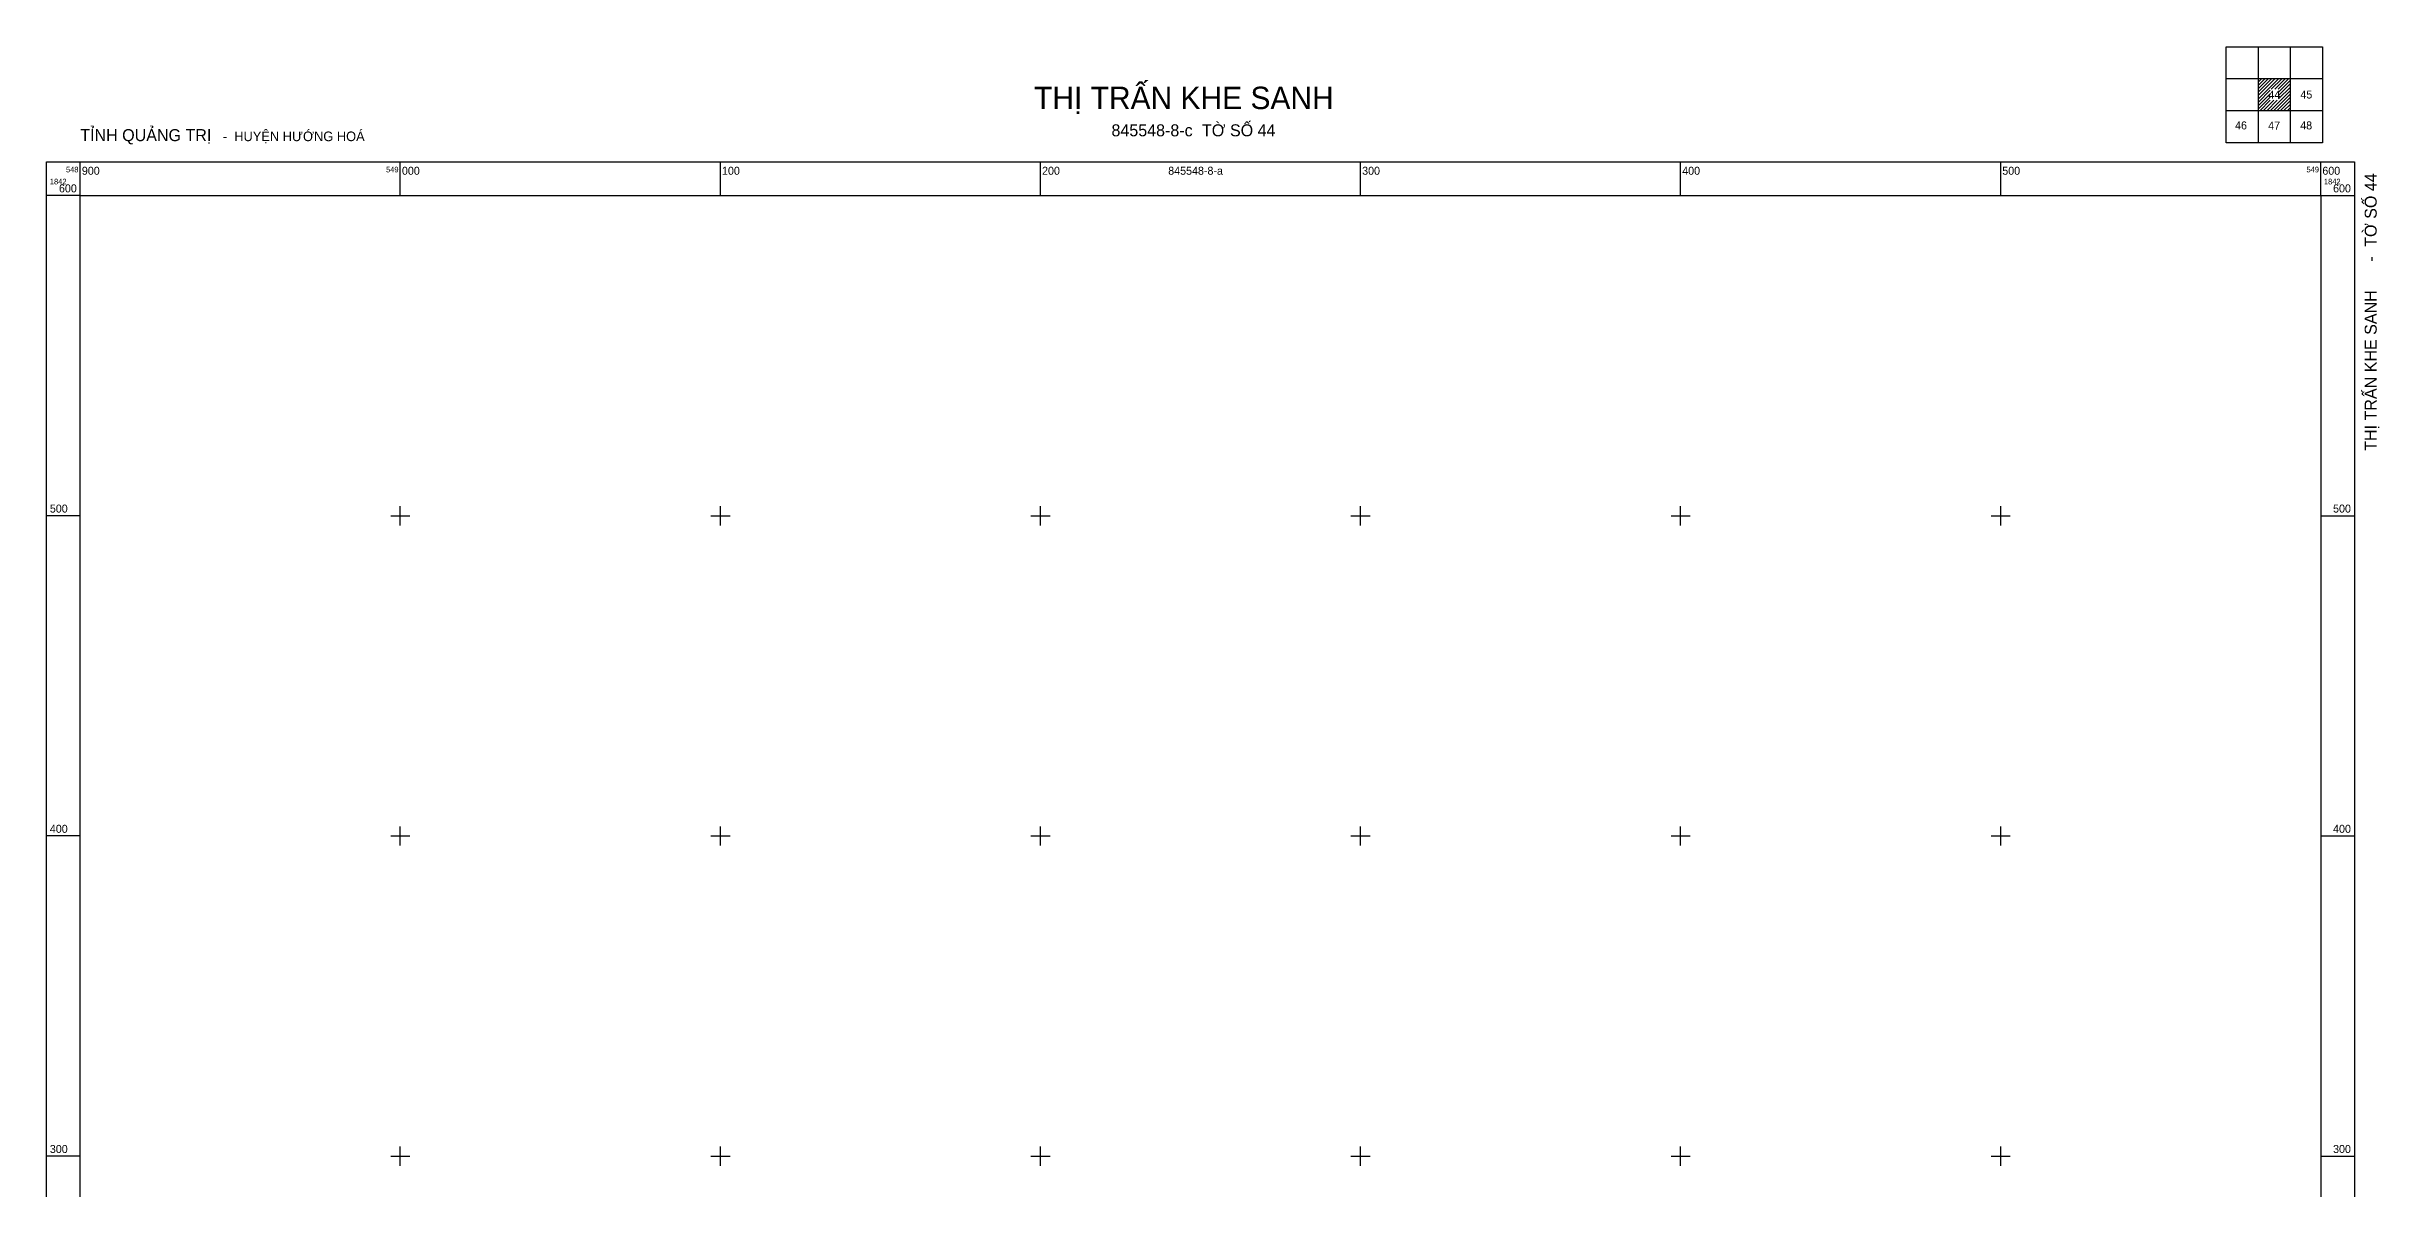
# Model space of a CAD drawing. Extents: x 548890 to 549618, y 1841759 to 1842646.
# Drawn here: x 548890 to 549618, y 1842290 to 1842646 of the extents above; entities that cross this region are included whole.
import ezdxf

# ---------------------------------------------------------------- set-up
doc = ezdxf.new("R2010")
doc.units = 0
doc.layers.add('Level 63', color=7, linetype='Continuous')

msp = doc.modelspace()

# ---------------------------------------------------------------- linework, layer by layer
at = {"layer": 'Level 63'}
for p, q in [((549580.5, 1842635.56), (549581.44, 1842636.5)), ((549580.5, 1842634.5), (549582.5, 1842636.5)), ((549580.5, 1842633.44), (549583.56, 1842636.5)), ((549580.5, 1842632.38), (549584.62, 1842636.5)), ((549580.5, 1842631.32), (549585.68, 1842636.5)), ((549580.5, 1842630.25), (549586.75, 1842636.5)), ((549580.5, 1842629.19), (549584.18, 1842632.87)), ((549580.5, 1842628.13), (549584.18, 1842631.81)), ((549580.5, 1842627.07), (549584.18, 1842630.75)), ((549584.17, 1842626.5), (549590.5, 1842632.83)), ((549584.56, 1842633.25), (549587.81, 1842636.5)), ((549585.23, 1842626.5), (549590.5, 1842631.77)), ((549585.62, 1842633.25), (549588.87, 1842636.5)), ((549586.29, 1842626.5), (549590.5, 1842630.71)), ((549586.68, 1842633.25), (549589.93, 1842636.5)), ((549586.81, 1842632.32), (549590.5, 1842636.01)), ((549586.81, 1842631.26), (549590.5, 1842634.95)), ((549586.81, 1842630.2), (549590.5, 1842633.89)), ((549580.99, 1842626.5), (549584.24, 1842629.75)), ((549582.05, 1842626.5), (549585.3, 1842629.75)), ((549583.11, 1842626.5), (549586.36, 1842629.75)), ((549587.35, 1842626.5), (549590.5, 1842629.65)), ((549588.41, 1842626.5), (549590.5, 1842628.59)), ((549589.47, 1842626.5), (549590.5, 1842627.53))]:
    msp.add_line(p, q, dxfattribs=at)
for points in [[(549600.5, 1842616.5), (549570.5, 1842616.5), (549570.5, 1842646.5), (549600.5, 1842646.5)], [(548889.5, 1842610.5), (549610.5, 1842610.5), (549610.5, 1841889.5), (548889.5, 1841889.5)], [(548900, 1842600), (549600, 1842600), (549600, 1841900), (548900, 1841900)]]:
    msp.add_lwpolyline(points, close=True, dxfattribs=at)
for points in [[(549580.5, 1842616.5), (549580.5, 1842646.5)], [(549590.5, 1842616.5), (549590.5, 1842646.5)], [(549600.5, 1842636.5), (549570.5, 1842636.5)], [(549600.5, 1842626.5), (549570.5, 1842626.5)], [(548900, 1842600), (548900, 1842610.5)], [(549000, 1842600), (549000, 1842610.5)], [(549100, 1842600), (549100, 1842610.5)], [(549200, 1842600), (549200, 1842610.5)], [(549300, 1842600), (549300, 1842610.5)], [(549400, 1842600), (549400, 1842610.5)], [(549500, 1842600), (549500, 1842610.5)], [(549600, 1842600), (549600, 1842610.5)], [(548900, 1842600), (548889.5, 1842600)], [(549600, 1842600), (549610.5, 1842600)], [(548900, 1842500), (548889.5, 1842500)], [(548997, 1842500), (549003, 1842500)], [(549000, 1842497), (549000, 1842503)], [(549097, 1842500), (549103, 1842500)], [(549100, 1842497), (549100, 1842503)], [(549197, 1842500), (549203, 1842500)], [(549200, 1842497), (549200, 1842503)], [(549297, 1842500), (549303, 1842500)], [(549300, 1842497), (549300, 1842503)], [(549397, 1842500), (549403, 1842500)], [(549400, 1842497), (549400, 1842503)], [(549497, 1842500), (549503, 1842500)], [(549500, 1842497), (549500, 1842503)], [(549600, 1842500), (549610.5, 1842500)], [(548900, 1842400), (548889.5, 1842400)], [(548997, 1842400), (549003, 1842400)], [(549000, 1842397), (549000, 1842403)], [(549097, 1842400), (549103, 1842400)], [(549100, 1842397), (549100, 1842403)], [(549197, 1842400), (549203, 1842400)], [(549200, 1842397), (549200, 1842403)], [(549297, 1842400), (549303, 1842400)], [(549300, 1842397), (549300, 1842403)], [(549397, 1842400), (549403, 1842400)], [(549400, 1842397), (549400, 1842403)], [(549497, 1842400), (549503, 1842400)], [(549500, 1842397), (549500, 1842403)], [(549600, 1842400), (549610.5, 1842400)], [(549000, 1842297), (549000, 1842303)], [(549100, 1842297), (549100, 1842303)], [(549200, 1842297), (549200, 1842303)], [(549300, 1842297), (549300, 1842303)], [(549400, 1842297), (549400, 1842303)], [(549500, 1842297), (549500, 1842303)], [(548900, 1842300), (548889.5, 1842300)], [(548997, 1842300), (549003, 1842300)], [(549097, 1842300), (549103, 1842300)], [(549197, 1842300), (549203, 1842300)], [(549297, 1842300), (549303, 1842300)], [(549397, 1842300), (549403, 1842300)], [(549497, 1842300), (549503, 1842300)], [(549600, 1842300), (549610.5, 1842300)]]:
    msp.add_lwpolyline(points, dxfattribs=at)

# ---------------------------------------------------------------- texts
for s, height, p in [('THỊ TRẤN KHE SANH', 7, (549198, 1842627)), ('44', 2.5, (549583.64, 1842630.25)), ('45', 2.5, (549593.64, 1842630.31)), ('TỜ SỐ 44', 3.75, (549250.45, 1842618.5)), ('46', 2.5, (549573.23, 1842620.66)), ('47', 2.5, (549583.58, 1842620.6)), ('48', 2.5, (549593.59, 1842620.66)), ('TỈNH QUẢNG TRỊ', 3.75, (548900, 1842617)), ('  -  HUYỆN HƯỚNG HOÁ', 3, (548942.32, 1842617)), ('845548-8-c', 3.75, (549222.18, 1842618.5)), ('548', 1.75, (548895.54, 1842607.25)), ('900', 2.5, (548900.5, 1842606.5)), ('549', 1.75, (548995.54, 1842607.25)), ('000', 2.5, (549000.5, 1842606.5)), ('100', 2.5, (549100.5, 1842606.5)), ('200', 2.5, (549200.5, 1842606.5)), ('845548-8-a', 2.5, (549239.91, 1842606.5)), ('300', 2.5, (549300.5, 1842606.5)), ('400', 2.5, (549400.5, 1842606.5)), ('500', 2.5, (549500.5, 1842606.5)), ('549', 1.75, (549595.54, 1842607.25)), ('600', 2.5, (549600.5, 1842606.5)), ('1842', 1.75, (548890.5, 1842603.5)), ('600', 2.5, (548893.35, 1842601)), ('1842', 1.75, (549601, 1842603.5)), ('600', 2.5, (549603.85, 1842601)), ('500', 2.5, (548890.5, 1842501)), ('500', 2.5, (549603.85, 1842501)), ('400', 2.5, (548890.5, 1842401)), ('400', 2.5, (549603.85, 1842401)), ('300', 2.5, (548890.5, 1842301)), ('300', 2.5, (549603.85, 1842301))]:
    msp.add_text(s, height=height, dxfattribs=at).set_placement(p)
for s, p in [('TỜ SỐ 44', (549617.48, 1842583.99)), (' - ', (549617.48, 1842577.99)), ('THỊ TRẤN KHE SANH', (549617.48, 1842520.29))]:
    msp.add_text(s, height=3.75, rotation=90, dxfattribs=at).set_placement(p)

doc.saveas('drawing.dxf')
